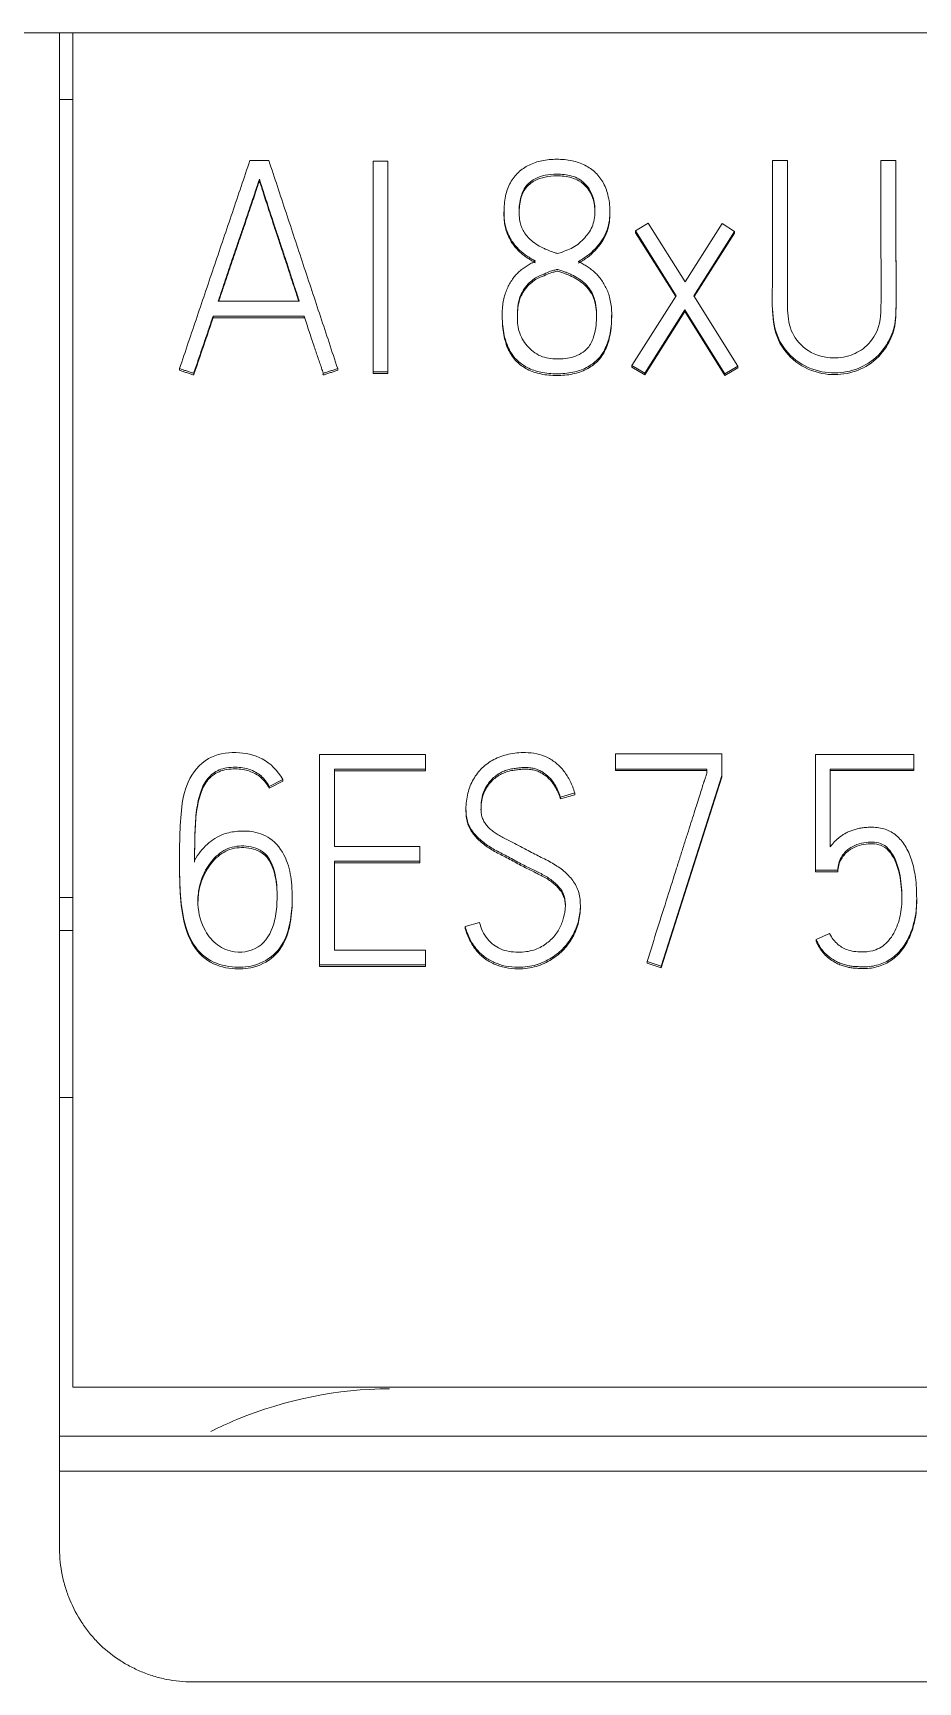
# Model space of a CAD drawing. Header units: millimetres. Extents: x 4137 to 6698, y 1400 to 3585.
# Drawn here: x 5185.75 to 5192.41, y 3075.38 to 3087.78 of the extents above; entities that cross this region are included whole.
import ezdxf

# ---------------------------------------------------------------- set-up
doc = ezdxf.new("R2010")
doc.units = ezdxf.units.MM
doc.layers.add('000-PI-Oprema', color=30, linetype='Continuous', lineweight=5)

msp = doc.modelspace()

# ---------------------------------------------------------------- linework, layer by layer
at = {"layer": '000-PI-Oprema', "color": 0, "linetype": 'ByBlock', "lineweight": 0}
for p, q in [((5185.948, 3087.785), (5181.048, 3087.785)), ((5186.048, 3087.785), (5185.948, 3087.785)), ((5210.848, 3087.785), (5186.048, 3087.785)), ((5186.048, 3077.602), (5186.048, 3087.785)), ((5186.048, 3087.285), (5185.948, 3087.285)), ((5192.127, 3086.826), (5192.127, 3086.814)), ((5187.451, 3086.685), (5187.451, 3086.673)), ((5192.127, 3086.592), (5192.127, 3086.571)), ((5189.291, 3086.44), (5189.291, 3086.427)), ((5190.088, 3086.427), (5190.088, 3086.44)), ((5192.127, 3086.387), (5192.127, 3086.4)), ((5190.376, 3086.355), (5190.281, 3086.296)), ((5190.281, 3086.296), (5190.281, 3086.283)), ((5190.281, 3086.296), (5190.587, 3085.809)), ((5190.281, 3086.283), (5190.583, 3085.803)), ((5190.654, 3085.913), (5190.376, 3086.355)), ((5190.933, 3086.351), (5190.654, 3085.913)), ((5190.718, 3085.809), (5191.026, 3086.291)), ((5190.722, 3085.803), (5191.026, 3086.279)), ((5191.026, 3086.291), (5190.933, 3086.351)), ((5191.026, 3086.291), (5191.026, 3086.279)), ((5191.31, 3086.202), (5191.31, 3086.189)), ((5192.127, 3086.141), (5192.127, 3086.128)), ((5190.587, 3085.809), (5190.254, 3085.285)), ((5191.049, 3085.279), (5190.718, 3085.809)), ((5191.309, 3085.782), (5191.309, 3085.769)), ((5187.103, 3085.655), (5187.103, 3085.643)), ((5187.789, 3085.655), (5187.789, 3085.643)), ((5189.278, 3085.665), (5189.278, 3085.653)), ((5190.101, 3085.65), (5190.101, 3085.663)), ((5190.35, 3085.226), (5190.651, 3085.704)), ((5190.35, 3085.213), (5190.651, 3085.691)), ((5190.651, 3085.704), (5190.953, 3085.222)), ((5190.651, 3085.704), (5190.651, 3085.691)), ((5190.651, 3085.691), (5190.953, 3085.209)), ((5186.85, 3085.261), (5186.85, 3085.248)), ((5188.04, 3085.261), (5188.04, 3085.248)), ((5190.254, 3085.285), (5190.254, 3085.273)), ((5190.254, 3085.285), (5190.35, 3085.226)), ((5190.254, 3085.273), (5190.35, 3085.213)), ((5190.953, 3085.222), (5191.049, 3085.279)), ((5190.953, 3085.209), (5191.049, 3085.266)), ((5191.049, 3085.279), (5191.049, 3085.266)), ((5186.957, 3085.226), (5186.957, 3085.213)), ((5187.931, 3085.213), (5187.929, 3085.219)), ((5187.931, 3085.226), (5187.931, 3085.213)), ((5188.306, 3085.237), (5188.306, 3085.224)), ((5188.417, 3085.237), (5188.417, 3085.224)), ((5190.35, 3085.226), (5190.35, 3085.213)), ((5190.953, 3085.222), (5190.953, 3085.209)), ((5187.904, 3082.36), (5187.904, 3080.778)), ((5188.701, 3082.36), (5187.904, 3082.36)), ((5188.701, 3082.248), (5188.701, 3082.36)), ((5190.13, 3082.363), (5190.13, 3082.25)), ((5190.929, 3082.363), (5190.13, 3082.363)), ((5190.929, 3082.202), (5190.929, 3082.363)), ((5191.635, 3082.36), (5192.373, 3082.36)), ((5191.635, 3081.489), (5191.635, 3082.36)), ((5192.373, 3082.36), (5192.373, 3082.25)), ((5187.627, 3082.171), (5187.525, 3082.118)), ((5187.627, 3082.158), (5187.525, 3082.106)), ((5187.627, 3082.171), (5187.627, 3082.158)), ((5188.015, 3081.667), (5188.015, 3082.248)), ((5188.015, 3082.248), (5188.701, 3082.248)), ((5188.015, 3082.236), (5188.701, 3082.236)), ((5188.701, 3082.248), (5188.701, 3082.236)), ((5190.13, 3082.25), (5190.13, 3082.238)), ((5190.13, 3082.25), (5190.818, 3082.25)), ((5190.13, 3082.238), (5190.818, 3082.238)), ((5190.474, 3080.767), (5190.929, 3082.202)), ((5190.474, 3080.754), (5190.929, 3082.189)), ((5190.818, 3082.25), (5190.818, 3082.22)), ((5190.929, 3082.202), (5190.929, 3082.189)), ((5191.745, 3082.25), (5191.745, 3081.665)), ((5192.373, 3082.25), (5191.745, 3082.25)), ((5192.373, 3082.238), (5191.745, 3082.238)), ((5192.373, 3082.25), (5192.373, 3082.238)), ((5187.525, 3082.118), (5187.525, 3082.106)), ((5189.824, 3082.07), (5189.715, 3082.039)), ((5189.824, 3082.057), (5189.715, 3082.026)), ((5189.715, 3082.039), (5189.715, 3082.026)), ((5189.824, 3082.07), (5189.824, 3082.057)), ((5189.005, 3081.95), (5189.005, 3081.937)), ((5188.659, 3081.667), (5188.015, 3081.667)), ((5188.659, 3081.557), (5188.659, 3081.667)), ((5186.85, 3081.576), (5186.85, 3081.563)), ((5188.015, 3080.888), (5188.015, 3081.557)), ((5188.015, 3081.557), (5188.659, 3081.557)), ((5188.015, 3081.544), (5188.659, 3081.544)), ((5188.659, 3081.557), (5188.659, 3081.544)), ((5191.635, 3081.489), (5191.635, 3081.476)), ((5191.803, 3081.489), (5191.635, 3081.489)), ((5191.803, 3081.476), (5191.635, 3081.476)), ((5191.803, 3081.489), (5191.803, 3081.476)), ((5185.948, 3081.285), (5186.048, 3081.285)), ((5187.698, 3081.273), (5187.698, 3081.286)), ((5192.396, 3081.27), (5192.396, 3081.283)), ((5189.866, 3081.212), (5189.866, 3081.225)), ((5186.048, 3081.035), (5185.948, 3081.035)), ((5188.998, 3081.066), (5189.107, 3081.097)), ((5188.998, 3081.066), (5188.998, 3081.053)), ((5191.639, 3080.967), (5191.741, 3081.013)), ((5191.639, 3080.967), (5191.639, 3080.954)), ((5188.701, 3080.888), (5188.015, 3080.888)), ((5188.701, 3080.778), (5188.701, 3080.888)), ((5190.367, 3080.802), (5190.367, 3080.789)), ((5190.367, 3080.802), (5190.474, 3080.767)), ((5190.367, 3080.789), (5190.474, 3080.754)), ((5187.904, 3080.778), (5187.904, 3080.765)), ((5187.904, 3080.778), (5188.701, 3080.778)), ((5187.904, 3080.765), (5188.701, 3080.765)), ((5188.701, 3080.778), (5188.701, 3080.765)), ((5190.474, 3080.767), (5190.474, 3080.754)), ((5186.048, 3079.78), (5185.948, 3079.78)), ((5210.848, 3077.602), (5186.048, 3077.602)), ((5210.948, 3077.234), (5185.948, 3077.234)), ((5185.948, 3076.97), (5185.948, 3076.385)), ((5210.948, 3076.97), (5185.948, 3076.97)), ((5186.948, 3075.385), (5209.948, 3075.385))]:
    msp.add_line(p, q, dxfattribs=at)
for points, knots in [([(5185.948, 3087.785), (5185.948, 3086.7), (5185.948, 3083.097), (5185.948, 3079.491), (5185.948, 3076.97)], [0, 0, 0, 0, 0.301146, 1, 1, 1, 1]), ([(5189.529, 3086.069), (5189.519, 3086.074), (5189.5, 3086.085), (5189.472, 3086.102), (5189.444, 3086.122), (5189.416, 3086.144), (5189.391, 3086.169), (5189.367, 3086.197), (5189.345, 3086.228), (5189.327, 3086.263), (5189.311, 3086.301), (5189.299, 3086.342), (5189.292, 3086.388), (5189.29, 3086.461), (5189.297, 3086.554), (5189.333, 3086.659), (5189.396, 3086.74), (5189.479, 3086.796), (5189.579, 3086.829), (5189.689, 3086.838), (5189.8, 3086.829), (5189.901, 3086.795), (5189.984, 3086.737), (5190.046, 3086.655), (5190.081, 3086.549), (5190.091, 3086.447), (5190.083, 3086.357), (5190.062, 3086.286), (5190.026, 3086.22), (5189.978, 3086.16), (5189.919, 3086.108), (5189.874, 3086.08), (5189.85, 3086.067)], [0, 0, 0, 0, 0.014556, 0.029567, 0.045073, 0.06094, 0.077119, 0.093748, 0.110887, 0.128668, 0.147296, 0.166948, 0.187898, 0.210413, 0.266348, 0.314631, 0.359149, 0.40325, 0.449199, 0.499993, 0.551851, 0.598383, 0.642757, 0.687636, 0.736493, 0.793087, 0.826472, 0.85944, 0.893283, 0.927929, 0.963171, 1, 1, 1, 1]), ([(5191.311, 3086.826), (5191.311, 3086.756), (5191.31, 3086.6), (5191.311, 3086.36), (5191.31, 3086.122), (5191.312, 3085.905), (5191.305, 3085.699), (5191.335, 3085.486), (5191.478, 3085.31), (5191.672, 3085.225), (5191.869, 3085.226), (5192.045, 3085.295), (5192.168, 3085.42), (5192.239, 3085.582), (5192.241, 3085.772), (5192.24, 3086.003), (5192.24, 3086.274), (5192.24, 3086.538), (5192.24, 3086.724), (5192.24, 3086.811), (5192.24, 3086.826)], [0, 0, 0, 0, 0.056588, 0.12618, 0.193845, 0.248988, 0.301001, 0.361119, 0.417663, 0.475034, 0.525525, 0.571601, 0.623134, 0.662261, 0.7114, 0.774249, 0.84962, 0.929927, 0.98784, 1, 1, 1, 1]), ([(5192.127, 3086.826), (5192.127, 3086.784), (5192.127, 3086.685), (5192.127, 3086.517), (5192.127, 3086.295), (5192.127, 3086.038), (5192.129, 3085.784), (5192.124, 3085.563), (5192.02, 3085.418), (5191.88, 3085.345), (5191.709, 3085.331), (5191.535, 3085.405), (5191.428, 3085.568), (5191.423, 3085.739), (5191.424, 3085.916), (5191.424, 3086.123), (5191.424, 3086.377), (5191.424, 3086.619), (5191.424, 3086.772), (5191.424, 3086.826)], [0, 0, 0, 0, 0.037912, 0.088194, 0.15005, 0.235584, 0.316728, 0.37904, 0.427403, 0.467304, 0.515197, 0.575318, 0.625401, 0.679015, 0.724908, 0.783705, 0.863784, 0.951314, 1, 1, 1, 1]), ([(5187.451, 3086.685), (5187.449, 3086.677), (5187.441, 3086.655), (5187.428, 3086.615), (5187.41, 3086.562), (5187.388, 3086.496), (5187.363, 3086.422), (5187.335, 3086.341), (5187.305, 3086.253), (5187.273, 3086.16), (5187.24, 3086.063), (5187.207, 3085.964), (5187.174, 3085.865), (5187.152, 3085.8), (5187.141, 3085.767)], [0, 0, 0, 0, 0.027278, 0.070772, 0.130481, 0.202611, 0.283368, 0.372754, 0.469089, 0.570695, 0.677572, 0.786406, 0.893882, 1, 1, 1, 1]), ([(5187.451, 3086.673), (5187.449, 3086.664), (5187.441, 3086.643), (5187.428, 3086.603), (5187.41, 3086.549), (5187.388, 3086.484), (5187.363, 3086.41), (5187.335, 3086.328), (5187.305, 3086.24), (5187.273, 3086.147), (5187.24, 3086.05), (5187.207, 3085.951), (5187.175, 3085.857), (5187.155, 3085.796), (5187.145, 3085.767)], [0, 0, 0, 0, 0.027661, 0.071766, 0.132313, 0.205456, 0.287346, 0.377986, 0.475674, 0.578706, 0.687084, 0.797446, 0.90643, 1, 1, 1, 1]), ([(5187.751, 3085.767), (5187.741, 3085.8), (5187.719, 3085.865), (5187.687, 3085.964), (5187.655, 3086.063), (5187.623, 3086.16), (5187.592, 3086.253), (5187.563, 3086.341), (5187.536, 3086.422), (5187.512, 3086.496), (5187.491, 3086.562), (5187.474, 3086.615), (5187.461, 3086.655), (5187.454, 3086.677), (5187.451, 3086.685)], [0, 0, 0, 0, 0.106064, 0.213567, 0.322511, 0.429491, 0.5311, 0.627338, 0.716604, 0.797292, 0.869405, 0.929132, 0.972664, 1, 1, 1, 1]), ([(5187.747, 3085.767), (5187.738, 3085.796), (5187.718, 3085.857), (5187.687, 3085.951), (5187.655, 3086.05), (5187.623, 3086.147), (5187.592, 3086.24), (5187.563, 3086.328), (5187.536, 3086.41), (5187.512, 3086.484), (5187.491, 3086.549), (5187.474, 3086.603), (5187.461, 3086.643), (5187.454, 3086.664), (5187.451, 3086.673)], [0, 0, 0, 0, 0.093515, 0.202527, 0.313001, 0.421482, 0.524517, 0.622107, 0.712625, 0.794447, 0.867572, 0.928138, 0.97228, 1, 1, 1, 1]), ([(5189.689, 3086.128), (5189.694, 3086.127), (5189.713, 3086.128), (5189.748, 3086.148), (5189.816, 3086.167), (5189.892, 3086.233), (5189.962, 3086.321), (5189.98, 3086.442), (5189.967, 3086.574), (5189.878, 3086.692), (5189.763, 3086.72), (5189.677, 3086.724), (5189.6, 3086.718), (5189.518, 3086.69), (5189.449, 3086.634), (5189.411, 3086.543), (5189.403, 3086.458), (5189.407, 3086.372), (5189.431, 3086.298), (5189.478, 3086.237), (5189.532, 3086.197), (5189.573, 3086.173), (5189.613, 3086.155), (5189.639, 3086.144), (5189.666, 3086.136), (5189.68, 3086.129), (5189.689, 3086.128)], [0, 0, 0, 0, 0.007812, 0.03125, 0.0625, 0.125, 0.1875, 0.25, 0.3125, 0.40625, 0.46875, 0.5, 0.546875, 0.59375, 0.640625, 0.6875, 0.75, 0.78125, 0.828125, 0.875, 0.90625, 0.9375, 0.953125, 0.976562, 0.984375, 1, 1, 1, 1]), ([(5189.975, 3086.439), (5189.975, 3086.474), (5189.964, 3086.564), (5189.878, 3086.679), (5189.763, 3086.707), (5189.677, 3086.712), (5189.6, 3086.705), (5189.518, 3086.677), (5189.449, 3086.621), (5189.411, 3086.532), (5189.405, 3086.466), (5189.405, 3086.429)], [0, 0, 0, 0, 0.114744, 0.30519, 0.432154, 0.495636, 0.590859, 0.686082, 0.781305, 0.876528, 1, 1, 1, 1]), ([(5189.529, 3086.056), (5189.519, 3086.061), (5189.5, 3086.072), (5189.472, 3086.09), (5189.444, 3086.109), (5189.416, 3086.131), (5189.391, 3086.156), (5189.367, 3086.184), (5189.345, 3086.215), (5189.327, 3086.25), (5189.311, 3086.288), (5189.299, 3086.33), (5189.292, 3086.376), (5189.291, 3086.409), (5189.291, 3086.427), (5189.291, 3086.429)], [0, 0, 0, 0, 0.068397, 0.138937, 0.211797, 0.286356, 0.362379, 0.440519, 0.521055, 0.604608, 0.692141, 0.784485, 0.882929, 0.988726, 1, 1, 1, 1]), ([(5190.088, 3086.429), (5190.088, 3086.425), (5190.088, 3086.397), (5190.083, 3086.344), (5190.062, 3086.273), (5190.026, 3086.208), (5189.978, 3086.148), (5189.919, 3086.095), (5189.874, 3086.067), (5189.85, 3086.054)], [0, 0, 0, 0, 0.025577, 0.182798, 0.338056, 0.497434, 0.660595, 0.826558, 1, 1, 1, 1]), ([(5191.309, 3085.769), (5191.309, 3085.745), (5191.311, 3085.645), (5191.335, 3085.473), (5191.478, 3085.298), (5191.672, 3085.212), (5191.869, 3085.213), (5192.045, 3085.282), (5192.168, 3085.407), (5192.239, 3085.569), (5192.241, 3085.759), (5192.24, 3085.99), (5192.24, 3086.198), (5192.24, 3086.329), (5192.24, 3086.365)], [0, 0, 0, 0, 0.033223, 0.13371, 0.228223, 0.324119, 0.408514, 0.48553, 0.571667, 0.637068, 0.719204, 0.824256, 0.950238, 1, 1, 1, 1]), ([(5189.85, 3086.067), (5189.86, 3086.062), (5189.88, 3086.051), (5189.91, 3086.033), (5189.94, 3086.013), (5189.969, 3085.99), (5189.996, 3085.963), (5190.021, 3085.933), (5190.044, 3085.898), (5190.063, 3085.86), (5190.08, 3085.819), (5190.092, 3085.773), (5190.1, 3085.722), (5190.103, 3085.639), (5190.095, 3085.534), (5190.061, 3085.416), (5189.999, 3085.325), (5189.912, 3085.263), (5189.806, 3085.228), (5189.689, 3085.218), (5189.572, 3085.228), (5189.466, 3085.264), (5189.38, 3085.325), (5189.318, 3085.416), (5189.284, 3085.535), (5189.276, 3085.641), (5189.279, 3085.724), (5189.286, 3085.774), (5189.298, 3085.82), (5189.314, 3085.861), (5189.332, 3085.898), (5189.354, 3085.933), (5189.378, 3085.963), (5189.405, 3085.991), (5189.434, 3086.014), (5189.465, 3086.035), (5189.496, 3086.053), (5189.518, 3086.064), (5189.529, 3086.069)], [0, 0, 0, 0, 0.013971, 0.028402, 0.043336, 0.058719, 0.0746, 0.091138, 0.108303, 0.126121, 0.144793, 0.164595, 0.185892, 0.208937, 0.268471, 0.31829, 0.36183, 0.40395, 0.448807, 0.499659, 0.550001, 0.594568, 0.636606, 0.68023, 0.730342, 0.790387, 0.813379, 0.834502, 0.85399, 0.872294, 0.889768, 0.906584, 0.922873, 0.938755, 0.95442, 0.969879, 0.985049, 1, 1, 1, 1]), ([(5189.697, 3086.006), (5189.694, 3086.007), (5189.689, 3086.007), (5189.674, 3086.001), (5189.645, 3085.997), (5189.602, 3085.974), (5189.539, 3085.953), (5189.46, 3085.895), (5189.399, 3085.793), (5189.39, 3085.669), (5189.394, 3085.537), (5189.46, 3085.429), (5189.56, 3085.345), (5189.69, 3085.329), (5189.816, 3085.341), (5189.923, 3085.401), (5189.97, 3085.498), (5189.984, 3085.58), (5189.989, 3085.653), (5189.987, 3085.721), (5189.975, 3085.783), (5189.95, 3085.84), (5189.916, 3085.888), (5189.876, 3085.922), (5189.841, 3085.945), (5189.814, 3085.96), (5189.788, 3085.973), (5189.763, 3085.983), (5189.744, 3085.99), (5189.727, 3085.997), (5189.711, 3086.001), (5189.702, 3086.005), (5189.697, 3086.006)], [0, 0, 0, 0, 0.003906, 0.007812, 0.023438, 0.046875, 0.078125, 0.125, 0.1875, 0.25, 0.3125, 0.375, 0.4375, 0.5, 0.5625, 0.625, 0.671875, 0.71875, 0.75, 0.78125, 0.820312, 0.84375, 0.875, 0.90625, 0.921875, 0.9375, 0.953125, 0.964844, 0.976562, 0.984375, 0.992188, 1, 1, 1, 1]), ([(5189.697, 3085.994), (5189.694, 3085.994), (5189.689, 3085.994), (5189.674, 3085.988), (5189.645, 3085.984), (5189.602, 3085.962), (5189.539, 3085.94), (5189.46, 3085.883), (5189.399, 3085.78), (5189.392, 3085.692), (5189.392, 3085.643), (5189.392, 3085.637)], [0, 0, 0, 0, 0.015104, 0.030208, 0.090623, 0.181247, 0.302078, 0.483325, 0.724988, 0.966651, 1, 1, 1, 1]), ([(5189.988, 3085.651), (5189.988, 3085.668), (5189.986, 3085.712), (5189.975, 3085.77), (5189.95, 3085.828), (5189.916, 3085.875), (5189.876, 3085.909), (5189.841, 3085.932), (5189.814, 3085.948), (5189.788, 3085.96), (5189.763, 3085.97), (5189.744, 3085.978), (5189.727, 3085.984), (5189.711, 3085.988), (5189.702, 3085.993), (5189.697, 3085.994)], [0, 0, 0, 0, 0.106174, 0.265786, 0.361553, 0.489242, 0.616932, 0.680776, 0.744621, 0.808466, 0.856349, 0.904233, 0.936155, 0.968078, 1, 1, 1, 1]), ([(5187.931, 3085.226), (5187.927, 3085.239), (5187.918, 3085.266), (5187.904, 3085.308), (5187.889, 3085.35), (5187.874, 3085.393), (5187.859, 3085.438), (5187.843, 3085.487), (5187.825, 3085.54), (5187.807, 3085.596), (5187.795, 3085.635), (5187.789, 3085.655)], [0, 0, 0, 0, 0.091427, 0.189007, 0.292759, 0.387174, 0.491688, 0.606301, 0.72982, 0.861052, 1, 1, 1, 1]), ([(5190.101, 3085.648), (5190.101, 3085.603), (5190.094, 3085.519), (5190.061, 3085.403), (5189.999, 3085.312), (5189.912, 3085.251), (5189.806, 3085.215), (5189.689, 3085.206), (5189.572, 3085.215), (5189.466, 3085.251), (5189.38, 3085.312), (5189.318, 3085.403), (5189.284, 3085.52), (5189.278, 3085.605), (5189.278, 3085.651)], [0, 0, 0, 0, 0.098032, 0.184613, 0.260281, 0.333482, 0.411438, 0.499815, 0.587305, 0.664757, 0.737815, 0.813629, 0.90072, 1, 1, 1, 1]), ([(5186.963, 3081.561), (5186.989, 3081.61), (5187.05, 3081.687), (5187.168, 3081.764), (5187.291, 3081.785), (5187.419, 3081.784), (5187.567, 3081.722), (5187.664, 3081.571), (5187.699, 3081.39), (5187.7, 3081.209), (5187.674, 3081.025), (5187.588, 3080.855), (5187.421, 3080.763), (5187.235, 3080.753), (5187.047, 3080.806), (5186.91, 3080.983), (5186.859, 3081.213), (5186.849, 3081.46), (5186.85, 3081.704), (5186.859, 3081.936), (5186.898, 3082.161), (5187.048, 3082.349), (5187.272, 3082.387), (5187.489, 3082.341), (5187.586, 3082.241), (5187.627, 3082.171)], [0, 0, 0, 0, 0.03564, 0.067865, 0.092923, 0.119268, 0.154068, 0.197126, 0.234707, 0.279879, 0.320329, 0.360962, 0.405677, 0.442102, 0.485709, 0.532505, 0.586175, 0.644312, 0.701767, 0.753421, 0.803151, 0.856352, 0.904259, 0.950465, 1, 1, 1, 1]), ([(5189.107, 3081.097), (5189.116, 3081.052), (5189.156, 3080.97), (5189.263, 3080.885), (5189.373, 3080.87), (5189.458, 3080.875), (5189.514, 3080.887), (5189.563, 3080.907), (5189.605, 3080.934), (5189.642, 3080.963), (5189.673, 3080.997), (5189.699, 3081.033), (5189.72, 3081.072), (5189.734, 3081.112), (5189.745, 3081.151), (5189.751, 3081.189), (5189.754, 3081.227), (5189.751, 3081.266), (5189.741, 3081.305), (5189.724, 3081.339), (5189.701, 3081.368), (5189.674, 3081.395), (5189.643, 3081.419), (5189.608, 3081.442), (5189.569, 3081.464), (5189.528, 3081.484), (5189.485, 3081.504), (5189.44, 3081.526), (5189.395, 3081.551), (5189.348, 3081.576), (5189.301, 3081.601), (5189.255, 3081.625), (5189.21, 3081.649), (5189.168, 3081.675), (5189.129, 3081.704), (5189.094, 3081.734), (5189.064, 3081.768), (5189.038, 3081.805), (5189.018, 3081.847), (5189.007, 3081.895), (5189.004, 3081.95), (5189.007, 3082.008), (5189.018, 3082.068), (5189.036, 3082.123), (5189.06, 3082.173), (5189.09, 3082.219), (5189.126, 3082.259), (5189.168, 3082.294), (5189.215, 3082.323), (5189.268, 3082.345), (5189.326, 3082.362), (5189.388, 3082.372), (5189.459, 3082.375), (5189.537, 3082.368), (5189.616, 3082.341), (5189.686, 3082.296), (5189.745, 3082.235), (5189.792, 3082.158), (5189.814, 3082.1), (5189.824, 3082.07)], [0, 0, 0, 0, 0.042395, 0.079774, 0.121236, 0.140075, 0.157254, 0.173247, 0.188397, 0.202796, 0.216711, 0.230265, 0.243508, 0.256652, 0.269293, 0.280934, 0.291684, 0.304893, 0.316879, 0.328106, 0.339273, 0.350814, 0.362909, 0.375637, 0.388999, 0.403044, 0.417696, 0.432849, 0.448511, 0.464937, 0.481153, 0.497163, 0.51278, 0.527863, 0.542482, 0.556645, 0.570443, 0.584077, 0.597961, 0.612786, 0.629037, 0.64828, 0.666584, 0.684253, 0.701354, 0.717933, 0.734308, 0.750738, 0.767515, 0.784992, 0.803232, 0.822275, 0.842375, 0.868294, 0.892965, 0.917787, 0.943448, 0.970498, 1, 1, 1, 1]), ([(5187.525, 3082.118), (5187.517, 3082.134), (5187.499, 3082.162), (5187.465, 3082.199), (5187.423, 3082.228), (5187.376, 3082.249), (5187.325, 3082.261), (5187.267, 3082.265), (5187.207, 3082.261), (5187.149, 3082.246), (5187.101, 3082.218), (5187.062, 3082.18), (5187.031, 3082.133), (5187.008, 3082.077), (5186.99, 3082.012), (5186.977, 3081.938), (5186.97, 3081.856), (5186.966, 3081.765), (5186.964, 3081.666), (5186.963, 3081.597), (5186.963, 3081.561)], [0, 0, 0, 0, 0.043481, 0.085549, 0.127923, 0.170971, 0.214845, 0.260884, 0.317917, 0.367656, 0.41257, 0.456833, 0.503792, 0.555243, 0.612421, 0.675966, 0.746378, 0.823872, 0.908402, 1, 1, 1, 1]), ([(5187.525, 3082.106), (5187.517, 3082.121), (5187.499, 3082.149), (5187.465, 3082.186), (5187.423, 3082.215), (5187.376, 3082.236), (5187.325, 3082.248), (5187.267, 3082.252), (5187.207, 3082.248), (5187.149, 3082.233), (5187.101, 3082.206), (5187.062, 3082.168), (5187.031, 3082.121), (5187.008, 3082.064), (5186.99, 3081.999), (5186.977, 3081.926), (5186.97, 3081.843), (5186.966, 3081.752), (5186.964, 3081.653), (5186.963, 3081.585), (5186.963, 3081.549)], [0, 0, 0, 0, 0.043481, 0.085549, 0.127923, 0.170971, 0.214845, 0.260884, 0.317917, 0.367656, 0.41257, 0.456833, 0.503792, 0.555243, 0.612421, 0.675966, 0.746378, 0.823872, 0.908402, 1, 1, 1, 1]), ([(5189.715, 3082.039), (5189.713, 3082.046), (5189.708, 3082.061), (5189.699, 3082.084), (5189.687, 3082.109), (5189.674, 3082.134), (5189.657, 3082.158), (5189.638, 3082.182), (5189.615, 3082.203), (5189.589, 3082.222), (5189.561, 3082.239), (5189.528, 3082.252), (5189.492, 3082.26), (5189.457, 3082.262), (5189.424, 3082.261), (5189.392, 3082.257), (5189.357, 3082.253), (5189.319, 3082.245), (5189.282, 3082.231), (5189.246, 3082.211), (5189.212, 3082.186), (5189.181, 3082.153), (5189.154, 3082.115), (5189.132, 3082.067), (5189.12, 3082.01), (5189.117, 3081.956), (5189.12, 3081.911), (5189.129, 3081.878), (5189.144, 3081.848), (5189.164, 3081.822), (5189.188, 3081.797), (5189.217, 3081.775), (5189.249, 3081.754), (5189.284, 3081.734), (5189.323, 3081.714), (5189.363, 3081.694), (5189.406, 3081.672), (5189.451, 3081.649), (5189.497, 3081.623), (5189.547, 3081.598), (5189.596, 3081.574), (5189.644, 3081.549), (5189.689, 3081.521), (5189.731, 3081.492), (5189.769, 3081.459), (5189.801, 3081.422), (5189.83, 3081.381), (5189.851, 3081.335), (5189.863, 3081.282), (5189.867, 3081.225), (5189.863, 3081.167), (5189.853, 3081.11), (5189.835, 3081.055), (5189.81, 3081.001), (5189.779, 3080.951), (5189.742, 3080.906), (5189.699, 3080.865), (5189.649, 3080.829), (5189.594, 3080.799), (5189.533, 3080.776), (5189.467, 3080.763), (5189.389, 3080.758), (5189.304, 3080.765), (5189.218, 3080.791), (5189.142, 3080.836), (5189.079, 3080.897), (5189.03, 3080.975), (5189.007, 3081.035), (5188.998, 3081.066)], [0, 0, 0, 0, 0.006902, 0.014527, 0.0229, 0.03171, 0.040697, 0.049939, 0.059406, 0.069126, 0.079243, 0.089792, 0.100957, 0.11302, 0.121351, 0.131067, 0.142193, 0.154038, 0.166072, 0.178522, 0.191399, 0.204849, 0.219214, 0.234859, 0.25249, 0.272668, 0.283841, 0.294211, 0.304173, 0.314215, 0.324636, 0.335605, 0.347264, 0.35967, 0.372854, 0.386723, 0.401163, 0.416176, 0.433071, 0.449927, 0.466747, 0.483271, 0.499286, 0.514866, 0.530063, 0.545048, 0.560066, 0.575472, 0.591898, 0.609868, 0.627376, 0.645005, 0.66302, 0.681094, 0.698922, 0.71679, 0.734853, 0.753306, 0.772468, 0.792214, 0.812556, 0.833938, 0.86301, 0.889874, 0.915888, 0.942166, 0.969784, 1, 1, 1, 1]), ([(5189.715, 3082.026), (5189.713, 3082.034), (5189.708, 3082.049), (5189.699, 3082.072), (5189.687, 3082.096), (5189.674, 3082.121), (5189.657, 3082.146), (5189.638, 3082.169), (5189.615, 3082.191), (5189.589, 3082.21), (5189.561, 3082.227), (5189.528, 3082.24), (5189.492, 3082.247), (5189.457, 3082.249), (5189.424, 3082.248), (5189.392, 3082.245), (5189.357, 3082.24), (5189.319, 3082.232), (5189.282, 3082.218), (5189.246, 3082.199), (5189.212, 3082.173), (5189.181, 3082.141), (5189.154, 3082.102), (5189.132, 3082.054), (5189.121, 3082), (5189.118, 3081.961), (5189.118, 3081.942)], [0, 0, 0, 0, 0.025535, 0.053746, 0.084726, 0.117324, 0.150572, 0.184768, 0.219795, 0.255756, 0.293187, 0.332218, 0.373527, 0.418158, 0.448979, 0.484928, 0.526094, 0.569916, 0.614442, 0.660505, 0.708148, 0.757909, 0.811058, 0.868941, 0.934177, 1, 1, 1, 1]), ([(5190.818, 3082.22), (5190.817, 3082.217), (5190.813, 3082.206), (5190.806, 3082.184), (5190.794, 3082.15), (5190.78, 3082.105), (5190.763, 3082.051), (5190.743, 3081.988), (5190.721, 3081.918), (5190.697, 3081.843), (5190.671, 3081.762), (5190.644, 3081.677), (5190.617, 3081.591), (5190.576, 3081.461), (5190.519, 3081.282), (5190.445, 3081.048), (5190.394, 3080.886), (5190.367, 3080.802)], [0, 0, 0, 0, 0.006664, 0.022274, 0.046836, 0.07897, 0.117297, 0.161819, 0.211415, 0.264968, 0.322476, 0.382404, 0.443215, 0.50491, 0.65714, 0.82217, 1, 1, 1, 1]), ([(5189.753, 3081.214), (5189.753, 3081.227), (5189.751, 3081.254), (5189.741, 3081.292), (5189.724, 3081.326), (5189.701, 3081.355), (5189.674, 3081.382), (5189.643, 3081.407), (5189.608, 3081.429), (5189.569, 3081.451), (5189.528, 3081.471), (5189.485, 3081.491), (5189.44, 3081.514), (5189.395, 3081.538), (5189.348, 3081.564), (5189.301, 3081.589), (5189.255, 3081.612), (5189.21, 3081.636), (5189.168, 3081.663), (5189.129, 3081.691), (5189.094, 3081.722), (5189.064, 3081.756), (5189.038, 3081.793), (5189.018, 3081.835), (5189.007, 3081.882), (5189.005, 3081.919), (5189.005, 3081.94), (5189.005, 3081.943)], [0, 0, 0, 0, 0.037363, 0.072654, 0.105707, 0.138586, 0.172568, 0.20818, 0.245654, 0.284995, 0.326348, 0.369486, 0.414101, 0.460216, 0.508578, 0.556324, 0.603462, 0.649443, 0.693851, 0.736893, 0.778592, 0.819218, 0.85936, 0.900239, 0.943889, 0.991738, 1, 1, 1, 1]), ([(5191.745, 3081.665), (5191.75, 3081.671), (5191.76, 3081.684), (5191.776, 3081.703), (5191.794, 3081.72), (5191.814, 3081.737), (5191.837, 3081.753), (5191.861, 3081.768), (5191.888, 3081.781), (5191.917, 3081.792), (5191.949, 3081.801), (5191.984, 3081.808), (5192.021, 3081.812), (5192.08, 3081.814), (5192.16, 3081.803), (5192.248, 3081.753), (5192.315, 3081.671), (5192.363, 3081.562), (5192.391, 3081.427), (5192.397, 3081.303), (5192.394, 3081.2), (5192.384, 3081.129), (5192.367, 3081.063), (5192.345, 3081.002), (5192.317, 3080.948), (5192.285, 3080.9), (5192.248, 3080.858), (5192.206, 3080.824), (5192.159, 3080.796), (5192.108, 3080.777), (5192.054, 3080.765), (5192.011, 3080.762), (5191.977, 3080.763), (5191.953, 3080.764), (5191.924, 3080.765), (5191.893, 3080.769), (5191.86, 3080.777), (5191.826, 3080.787), (5191.791, 3080.802), (5191.757, 3080.823), (5191.723, 3080.848), (5191.691, 3080.88), (5191.662, 3080.92), (5191.647, 3080.951), (5191.639, 3080.967)], [0, 0, 0, 0, 0.010575, 0.021534, 0.032937, 0.044729, 0.056875, 0.069452, 0.0826, 0.096505, 0.111279, 0.126985, 0.143702, 0.161538, 0.205913, 0.248141, 0.293825, 0.346182, 0.40699, 0.478261, 0.512629, 0.544859, 0.575282, 0.604004, 0.631084, 0.6569, 0.681684, 0.705765, 0.729734, 0.753772, 0.778045, 0.803118, 0.812005, 0.822876, 0.835737, 0.849942, 0.864952, 0.880894, 0.897668, 0.915306, 0.934053, 0.954105, 0.975931, 1, 1, 1, 1]), ([(5187.334, 3081.672), (5187.285, 3081.673), (5187.193, 3081.656), (5187.066, 3081.544), (5186.996, 3081.393), (5186.981, 3081.208), (5187.022, 3081.047), (5187.129, 3080.918), (5187.285, 3080.853), (5187.486, 3080.904), (5187.57, 3081.088), (5187.588, 3081.27), (5187.582, 3081.453), (5187.512, 3081.638), (5187.383, 3081.67), (5187.334, 3081.672)], [0, 0, 0, 0, 0.0625, 0.125, 0.21875, 0.28125, 0.375, 0.4375, 0.5, 0.59375, 0.6875, 0.75, 0.84375, 0.9375, 1, 1, 1, 1]), ([(5187.334, 3081.659), (5187.285, 3081.661), (5187.193, 3081.643), (5187.066, 3081.531), (5187.001, 3081.39), (5186.989, 3081.284), (5186.989, 3081.247)], [0, 0, 0, 0, 0.232842, 0.465685, 0.814948, 1, 1, 1, 1]), ([(5187.585, 3081.286), (5187.585, 3081.337), (5187.576, 3081.457), (5187.512, 3081.626), (5187.383, 3081.657), (5187.334, 3081.659)], [0, 0, 0, 0, 0.310868, 0.724347, 1, 1, 1, 1]), ([(5191.741, 3081.013), (5191.757, 3080.98), (5191.795, 3080.929), (5191.888, 3080.879), (5191.989, 3080.871), (5192.099, 3080.885), (5192.196, 3080.959), (5192.258, 3081.077), (5192.289, 3081.222), (5192.283, 3081.386), (5192.255, 3081.552), (5192.16, 3081.699), (5192.008, 3081.705), (5191.895, 3081.669), (5191.819, 3081.585), (5191.804, 3081.526), (5191.803, 3081.489)], [0, 0, 0, 0, 0.059022, 0.110017, 0.175174, 0.228533, 0.294979, 0.374406, 0.452147, 0.547151, 0.653629, 0.744768, 0.81483, 0.893356, 0.941956, 1, 1, 1, 1]), ([(5192.285, 3081.267), (5192.285, 3081.3), (5192.279, 3081.395), (5192.255, 3081.539), (5192.16, 3081.686), (5192.008, 3081.692), (5191.895, 3081.656), (5191.819, 3081.572), (5191.804, 3081.513), (5191.803, 3081.476)], [0, 0, 0, 0, 0.110862, 0.319923, 0.498869, 0.636431, 0.790612, 0.886035, 1, 1, 1, 1]), ([(5187.698, 3081.275), (5187.698, 3081.246), (5187.695, 3081.159), (5187.674, 3081.013), (5187.588, 3080.842), (5187.421, 3080.75), (5187.235, 3080.74), (5187.047, 3080.794), (5186.91, 3080.971), (5186.859, 3081.2), (5186.851, 3081.401), (5186.85, 3081.525), (5186.85, 3081.563)], [0, 0, 0, 0, 0.047379, 0.146039, 0.245143, 0.354204, 0.443047, 0.549405, 0.663541, 0.794443, 0.936242, 1, 1, 1, 1]), ([(5189.866, 3081.214), (5189.866, 3081.213), (5189.866, 3081.193), (5189.863, 3081.155), (5189.853, 3081.098), (5189.835, 3081.042), (5189.81, 3080.988), (5189.779, 3080.939), (5189.742, 3080.893), (5189.699, 3080.852), (5189.649, 3080.817), (5189.594, 3080.787), (5189.533, 3080.764), (5189.467, 3080.75), (5189.389, 3080.746), (5189.304, 3080.753), (5189.218, 3080.779), (5189.142, 3080.823), (5189.079, 3080.885), (5189.03, 3080.963), (5189.007, 3081.022), (5188.998, 3081.053)], [0, 0, 0, 0, 0.001261, 0.046083, 0.091213, 0.137331, 0.183601, 0.229241, 0.274983, 0.321224, 0.368462, 0.417518, 0.468068, 0.520144, 0.574882, 0.649305, 0.718077, 0.784672, 0.851944, 0.922648, 1, 1, 1, 1]), ([(5192.396, 3081.27), (5192.396, 3081.268), (5192.396, 3081.24), (5192.394, 3081.188), (5192.384, 3081.116), (5192.367, 3081.05), (5192.345, 3080.99), (5192.317, 3080.935), (5192.285, 3080.887), (5192.248, 3080.845), (5192.206, 3080.811), (5192.159, 3080.784), (5192.108, 3080.764), (5192.054, 3080.752), (5192.011, 3080.749), (5191.977, 3080.75), (5191.953, 3080.751), (5191.924, 3080.753), (5191.893, 3080.756), (5191.86, 3080.764), (5191.826, 3080.775), (5191.791, 3080.79), (5191.757, 3080.81), (5191.723, 3080.835), (5191.691, 3080.868), (5191.662, 3080.908), (5191.647, 3080.938), (5191.639, 3080.954)], [0, 0, 0, 0, 0.006507, 0.07195, 0.133322, 0.191255, 0.245946, 0.297513, 0.346671, 0.393864, 0.439719, 0.485361, 0.531134, 0.577354, 0.625098, 0.642021, 0.662722, 0.687212, 0.714261, 0.742843, 0.773199, 0.80514, 0.838725, 0.874425, 0.912607, 0.954167, 1, 1, 1, 1]), ([(5188.43, 3077.589), (5188.037, 3077.589), (5187.574, 3077.494), (5187.15, 3077.301), (5187.086, 3077.269)], [0, 0, 0, 0, 0.846072, 1, 1, 1, 1]), ([(5185.948, 3076.385), (5185.948, 3076.319), (5185.954, 3076.254), (5185.974, 3076.159), (5185.982, 3076.127), (5186.001, 3076.065), (5186.012, 3076.034), (5186.049, 3075.943), (5186.08, 3075.886), (5186.133, 3075.804), (5186.153, 3075.778), (5186.194, 3075.727), (5186.216, 3075.702), (5186.285, 3075.633), (5186.335, 3075.592), (5186.417, 3075.537), (5186.446, 3075.52), (5186.504, 3075.489), (5186.563, 3075.461), (5186.624, 3075.439), (5186.671, 3075.424), (5186.687, 3075.42), (5186.719, 3075.412), (5186.735, 3075.408), (5186.816, 3075.392), (5186.881, 3075.385), (5186.948, 3075.385)], [0, 0, 0, 0, 0.125, 0.125, 0.1875, 0.1875, 0.25, 0.25, 0.375, 0.375, 0.4375, 0.4375, 0.5, 0.5, 0.625, 0.625, 0.6875, 0.6875, 0.75, 0.8125, 0.8125, 0.84375, 0.84375, 0.875, 0.875, 1, 1, 1, 1])]:
    msp.add_open_spline(points, degree=3, knots=knots, dxfattribs=at)
for points in [[(5186.85, 3085.261), (5187.38, 3086.826)], [(5187.38, 3086.826), (5187.522, 3086.826)], [(5187.522, 3086.826), (5188.04, 3085.261)], [(5188.306, 3086.82), (5188.417, 3086.82)], [(5188.306, 3085.237), (5188.306, 3086.82)], [(5188.417, 3086.82), (5188.417, 3085.237)], [(5191.424, 3086.826), (5191.311, 3086.826)], [(5192.24, 3086.826), (5192.127, 3086.826)], [(5187.141, 3085.767), (5187.751, 3085.767)], [(5187.103, 3085.655), (5186.957, 3085.226)], [(5187.103, 3085.643), (5186.957, 3085.213)], [(5187.789, 3085.655), (5187.103, 3085.655)], [(5187.789, 3085.643), (5187.103, 3085.643)], [(5186.957, 3085.226), (5186.85, 3085.261)], [(5186.957, 3085.213), (5186.85, 3085.248)], [(5188.04, 3085.261), (5187.931, 3085.226)], [(5188.04, 3085.248), (5187.931, 3085.213)], [(5188.417, 3085.237), (5188.306, 3085.237)], [(5188.417, 3085.224), (5188.306, 3085.224)]]:
    msp.add_open_spline(points, degree=1, dxfattribs=at)

doc.saveas('drawing.dxf')
